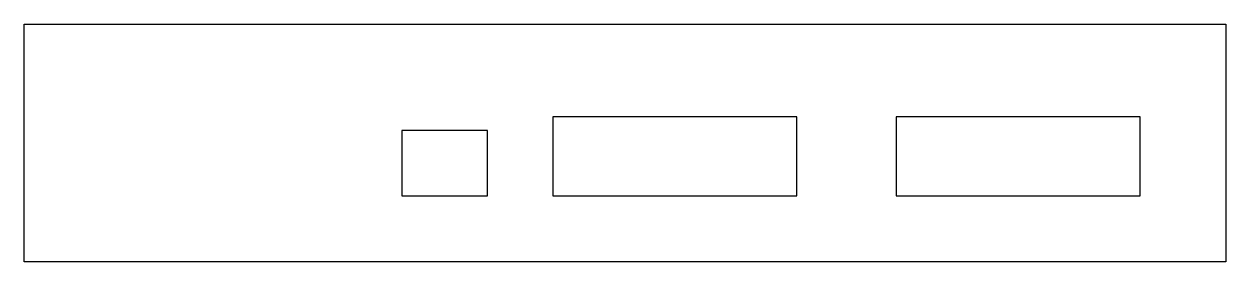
# Model space of a CAD drawing. Header units: millimetres. Extents: x -225 to 125, y -89 to -20.
import ezdxf

# ---------------------------------------------------------------- set-up
doc = ezdxf.new("R2010")
doc.units = ezdxf.units.MM
doc.layers.get('0').update_dxf_attribs({"linetype": 'CONTINUOUS'})

msp = doc.modelspace()

# ---------------------------------------------------------------- linework, layer by layer
for points in [[(-225, -20), (125, -20), (125, -89.303325), (-225, -89.303325)], [(-71, -70), (0, -70), (0, -47), (-71, -47)], [(29, -70), (100, -70), (100, -47), (29, -47)], [(-115, -70), (-90, -70), (-90, -51), (-115, -51)]]:
    msp.add_lwpolyline(points, close=True)

doc.saveas('drawing.dxf')
